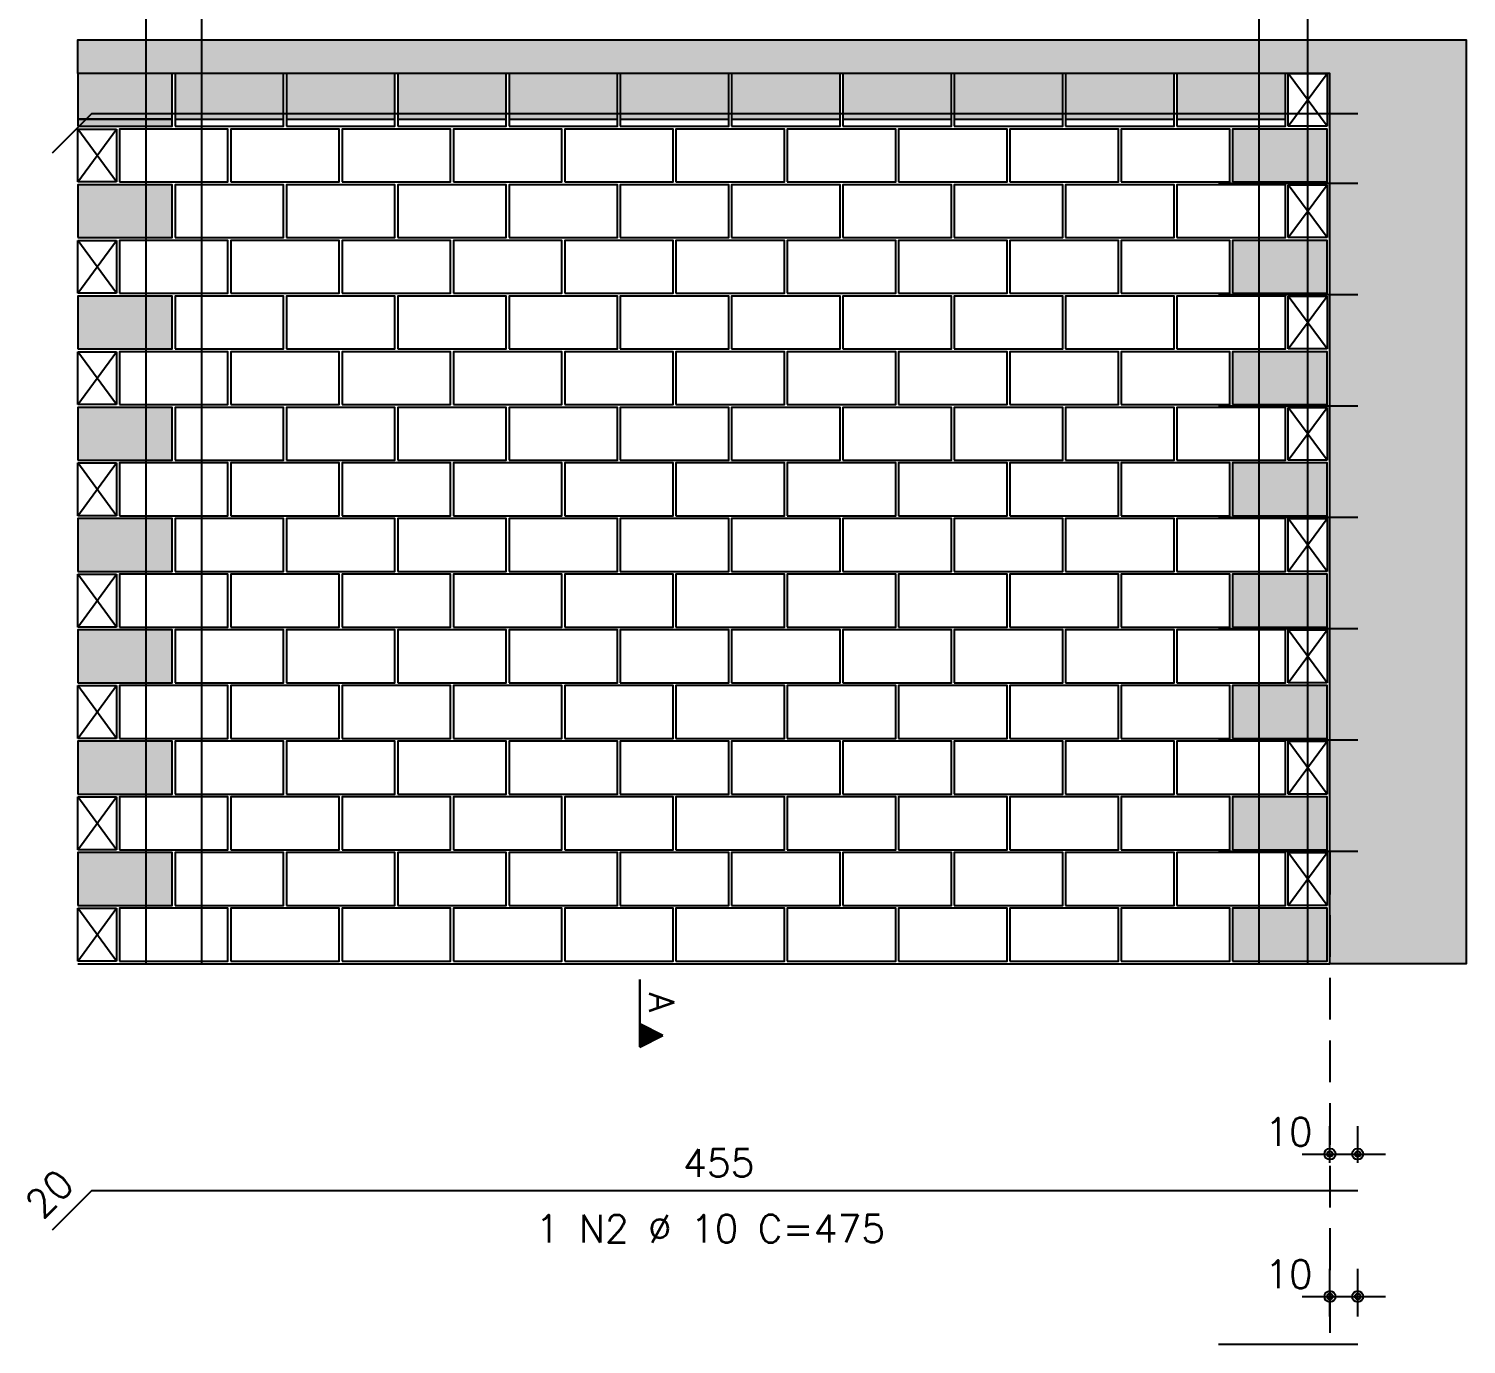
# Model space of a CAD drawing. Extents: x -1.9 to 86, y -1.6 to 60.9.
# Drawn here: x 6.55 to 16.89, y 30.09 to 39.54 of the extents above; entities that cross this region are included whole.
import ezdxf

# ---------------------------------------------------------------- set-up
doc = ezdxf.new("R2010")
doc.units = 0
doc.header["$MEASUREMENT"] = 0
doc.linetypes.add('ESTILO_TQS_0001', pattern=[0.45, 0.3, -0.15])
for name, color, linetype in [('PENA_01', 1, 'CONTINUOUS'), ('PENA_02', 2, 'CONTINUOUS'), ('PENA_03', 3, 'CONTINUOUS'), ('PENA_05', 5, 'CONTINUOUS'), ('PENA_09', 254, 'CONTINUOUS'), ('PENA_11', 252, 'CONTINUOUS'), ('PENA_21', 100, 'CONTINUOUS')]:
    doc.layers.add(name, color=color, linetype=linetype)
doc.styles.get("Standard").update_dxf_attribs({"font": 'ROMANS.SHX'})

msp = doc.modelspace()

# ---------------------------------------------------------------- linework, layer by layer
at = {"layer": 'PENA_01', "linetype": 'Continuous'}
for p, q in [((6.905771, 38.893179), (7.585771, 38.893179)), ((7.605771, 38.893179), (8.385771, 38.893179)), ((8.405771, 38.893179), (9.185771, 38.893179)), ((9.205771, 38.893179), (9.985771, 38.893179)), ((10.005771, 38.893179), (10.785771, 38.893179)), ((10.805771, 38.893179), (11.585771, 38.893179)), ((11.605771, 38.893179), (12.385771, 38.893179)), ((12.405771, 38.893179), (13.185771, 38.893179)), ((13.205771, 38.893179), (13.985771, 38.893179)), ((14.005771, 38.893179), (14.785771, 38.893179)), ((14.805771, 38.893179), (15.585771, 38.893179)), ((15.905771, 31.392891), (15.905771, 31.656625)), ((16.105771, 31.392891), (16.105771, 31.656625)), ((15.705771, 31.456625), (16.305771, 31.456625)), ((15.905771, 30.29007), (15.905771, 30.633125)), ((16.105771, 30.29007), (16.105771, 30.633125)), ((15.705771, 30.433125), (16.305771, 30.433125))]:
    msp.add_line(p, q, dxfattribs=at)
at = {"layer": 'PENA_01', "linetype": 'ESTILO_TQS_0001'}
msp.add_line((15.905771, 33.623179), (15.905771, 30.09007), dxfattribs=at)
at = {"layer": 'PENA_02', "linetype": 'Continuous'}
for p, q in [((15.605771, 38.843179), (15.605771, 39.223179)), ((15.605771, 39.223179), (15.885771, 39.223179)), ((15.885771, 39.223179), (15.885771, 38.843179)), ((6.905771, 38.443179), (6.905771, 38.823179)), ((6.905771, 38.823179), (7.185771, 38.823179)), ((7.185771, 38.823179), (7.185771, 38.443179)), ((15.885771, 38.843179), (15.605771, 38.843179)), ((7.185771, 38.443179), (6.905771, 38.443179)), ((15.605771, 38.043179), (15.605771, 38.423179)), ((15.605771, 38.423179), (15.885771, 38.423179)), ((15.885771, 38.423179), (15.885771, 38.043179)), ((6.905771, 37.643179), (6.905771, 38.023179)), ((6.905771, 38.023179), (7.185771, 38.023179)), ((7.185771, 38.023179), (7.185771, 37.643179)), ((15.885771, 38.043179), (15.605771, 38.043179)), ((7.185771, 37.643179), (6.905771, 37.643179)), ((15.605771, 37.243179), (15.605771, 37.623179)), ((15.605771, 37.623179), (15.885771, 37.623179)), ((15.885771, 37.623179), (15.885771, 37.243179)), ((6.905771, 36.843179), (6.905771, 37.223179)), ((6.905771, 37.223179), (7.185771, 37.223179)), ((7.185771, 37.223179), (7.185771, 36.843179)), ((15.885771, 37.243179), (15.605771, 37.243179)), ((7.185771, 36.843179), (6.905771, 36.843179)), ((15.605771, 36.443179), (15.605771, 36.823179)), ((15.605771, 36.823179), (15.885771, 36.823179)), ((15.885771, 36.823179), (15.885771, 36.443179)), ((6.905771, 36.043179), (6.905771, 36.423179)), ((6.905771, 36.423179), (7.185771, 36.423179)), ((7.185771, 36.423179), (7.185771, 36.043179)), ((15.885771, 36.443179), (15.605771, 36.443179)), ((7.185771, 36.043179), (6.905771, 36.043179)), ((15.605771, 35.643179), (15.605771, 36.023179)), ((15.605771, 36.023179), (15.885771, 36.023179)), ((15.885771, 36.023179), (15.885771, 35.643179)), ((6.905771, 35.243179), (6.905771, 35.623179)), ((6.905771, 35.623179), (7.185771, 35.623179)), ((7.185771, 35.623179), (7.185771, 35.243179)), ((15.885771, 35.643179), (15.605771, 35.643179)), ((7.185771, 35.243179), (6.905771, 35.243179)), ((15.605771, 34.843179), (15.605771, 35.223179)), ((15.605771, 35.223179), (15.885771, 35.223179)), ((15.885771, 35.223179), (15.885771, 34.843179)), ((6.905771, 34.443179), (6.905771, 34.823179)), ((6.905771, 34.823179), (7.185771, 34.823179)), ((7.185771, 34.823179), (7.185771, 34.443179)), ((15.885771, 34.843179), (15.605771, 34.843179)), ((7.185771, 34.443179), (6.905771, 34.443179)), ((15.605771, 34.043179), (15.605771, 34.423179)), ((15.605771, 34.423179), (15.885771, 34.423179)), ((15.885771, 34.423179), (15.885771, 34.043179)), ((6.905771, 33.643179), (6.905771, 34.023179)), ((6.905771, 34.023179), (7.185771, 34.023179)), ((6.905771, 33.643179), (6.905771, 34.023179)), ((6.905771, 34.023179), (7.185771, 34.023179)), ((7.185771, 34.023179), (7.185771, 33.643179)), ((7.185771, 34.023179), (7.185771, 33.643179)), ((15.885771, 34.043179), (15.605771, 34.043179)), ((7.185771, 33.643179), (6.905771, 33.643179)), ((7.185771, 33.643179), (6.905771, 33.643179)), ((15.605771, 33.243179), (15.605771, 33.623179)), ((15.605771, 33.623179), (15.885771, 33.623179)), ((15.885771, 33.623179), (15.885771, 33.243179)), ((6.905771, 32.843179), (6.905771, 33.223179)), ((6.905771, 33.223179), (7.185771, 33.223179)), ((7.185771, 33.223179), (7.185771, 32.843179)), ((15.885771, 33.243179), (15.605771, 33.243179)), ((7.185771, 32.843179), (6.905771, 32.843179)), ((6.905771, 32.823179), (15.905771, 32.823179))]:
    msp.add_line(p, q, dxfattribs=at)
for points in [[(6.905771, 39.223179), (6.905771, 39.463179), (16.885771, 39.463179), (16.885771, 32.823179), (15.905771, 32.823179), (15.905771, 39.223179), (6.905771, 39.223179)], [(6.905771, 38.843179), (7.585771, 38.843179), (7.585771, 39.223179), (6.905771, 39.223179), (6.905771, 38.843179)], [(7.605771, 38.843179), (8.385771, 38.843179), (8.385771, 39.223179), (7.605771, 39.223179), (7.605771, 38.843179)], [(8.405771, 38.843179), (9.185771, 38.843179), (9.185771, 39.223179), (8.405771, 39.223179), (8.405771, 38.843179)], [(9.205771, 38.843179), (9.985771, 38.843179), (9.985771, 39.223179), (9.205771, 39.223179), (9.205771, 38.843179)], [(10.005771, 38.843179), (10.785771, 38.843179), (10.785771, 39.223179), (10.005771, 39.223179), (10.005771, 38.843179)], [(10.805771, 38.843179), (11.585771, 38.843179), (11.585771, 39.223179), (10.805771, 39.223179), (10.805771, 38.843179)], [(11.605771, 38.843179), (12.385771, 38.843179), (12.385771, 39.223179), (11.605771, 39.223179), (11.605771, 38.843179)], [(12.405771, 38.843179), (13.185771, 38.843179), (13.185771, 39.223179), (12.405771, 39.223179), (12.405771, 38.843179)], [(13.205771, 38.843179), (13.985771, 38.843179), (13.985771, 39.223179), (13.205771, 39.223179), (13.205771, 38.843179)], [(14.005771, 38.843179), (14.785771, 38.843179), (14.785771, 39.223179), (14.005771, 39.223179), (14.005771, 38.843179)], [(14.805771, 38.843179), (15.585771, 38.843179), (15.585771, 39.223179), (14.805771, 39.223179), (14.805771, 38.843179)], [(7.205771, 38.443179), (7.985771, 38.443179), (7.985771, 38.823179), (7.205771, 38.823179), (7.205771, 38.443179)], [(8.005771, 38.443179), (8.785771, 38.443179), (8.785771, 38.823179), (8.005771, 38.823179), (8.005771, 38.443179)], [(8.805771, 38.443179), (9.585771, 38.443179), (9.585771, 38.823179), (8.805771, 38.823179), (8.805771, 38.443179)], [(9.605771, 38.443179), (10.385771, 38.443179), (10.385771, 38.823179), (9.605771, 38.823179), (9.605771, 38.443179)], [(10.405771, 38.443179), (11.185771, 38.443179), (11.185771, 38.823179), (10.405771, 38.823179), (10.405771, 38.443179)], [(11.205771, 38.443179), (11.985771, 38.443179), (11.985771, 38.823179), (11.205771, 38.823179), (11.205771, 38.443179)], [(12.005771, 38.443179), (12.785771, 38.443179), (12.785771, 38.823179), (12.005771, 38.823179), (12.005771, 38.443179)], [(12.805771, 38.443179), (13.585771, 38.443179), (13.585771, 38.823179), (12.805771, 38.823179), (12.805771, 38.443179)], [(13.605771, 38.443179), (14.385771, 38.443179), (14.385771, 38.823179), (13.605771, 38.823179), (13.605771, 38.443179)], [(14.405771, 38.443179), (15.185771, 38.443179), (15.185771, 38.823179), (14.405771, 38.823179), (14.405771, 38.443179)], [(15.205771, 38.443179), (15.885771, 38.443179), (15.885771, 38.823179), (15.205771, 38.823179), (15.205771, 38.443179)], [(6.905771, 38.043179), (7.585771, 38.043179), (7.585771, 38.423179), (6.905771, 38.423179), (6.905771, 38.043179)], [(7.605771, 38.043179), (8.385771, 38.043179), (8.385771, 38.423179), (7.605771, 38.423179), (7.605771, 38.043179)], [(8.405771, 38.043179), (9.185771, 38.043179), (9.185771, 38.423179), (8.405771, 38.423179), (8.405771, 38.043179)], [(9.205771, 38.043179), (9.985771, 38.043179), (9.985771, 38.423179), (9.205771, 38.423179), (9.205771, 38.043179)], [(10.005771, 38.043179), (10.785771, 38.043179), (10.785771, 38.423179), (10.005771, 38.423179), (10.005771, 38.043179)], [(10.805771, 38.043179), (11.585771, 38.043179), (11.585771, 38.423179), (10.805771, 38.423179), (10.805771, 38.043179)], [(11.605771, 38.043179), (12.385771, 38.043179), (12.385771, 38.423179), (11.605771, 38.423179), (11.605771, 38.043179)], [(12.405771, 38.043179), (13.185771, 38.043179), (13.185771, 38.423179), (12.405771, 38.423179), (12.405771, 38.043179)], [(13.205771, 38.043179), (13.985771, 38.043179), (13.985771, 38.423179), (13.205771, 38.423179), (13.205771, 38.043179)], [(14.005771, 38.043179), (14.785771, 38.043179), (14.785771, 38.423179), (14.005771, 38.423179), (14.005771, 38.043179)], [(14.805771, 38.043179), (15.585771, 38.043179), (15.585771, 38.423179), (14.805771, 38.423179), (14.805771, 38.043179)], [(7.205771, 37.643179), (7.985771, 37.643179), (7.985771, 38.023179), (7.205771, 38.023179), (7.205771, 37.643179)], [(8.005771, 37.643179), (8.785771, 37.643179), (8.785771, 38.023179), (8.005771, 38.023179), (8.005771, 37.643179)], [(8.805771, 37.643179), (9.585771, 37.643179), (9.585771, 38.023179), (8.805771, 38.023179), (8.805771, 37.643179)], [(9.605771, 37.643179), (10.385771, 37.643179), (10.385771, 38.023179), (9.605771, 38.023179), (9.605771, 37.643179)], [(10.405771, 37.643179), (11.185771, 37.643179), (11.185771, 38.023179), (10.405771, 38.023179), (10.405771, 37.643179)], [(11.205771, 37.643179), (11.985771, 37.643179), (11.985771, 38.023179), (11.205771, 38.023179), (11.205771, 37.643179)], [(12.005771, 37.643179), (12.785771, 37.643179), (12.785771, 38.023179), (12.005771, 38.023179), (12.005771, 37.643179)], [(12.805771, 37.643179), (13.585771, 37.643179), (13.585771, 38.023179), (12.805771, 38.023179), (12.805771, 37.643179)], [(13.605771, 37.643179), (14.385771, 37.643179), (14.385771, 38.023179), (13.605771, 38.023179), (13.605771, 37.643179)], [(14.405771, 37.643179), (15.185771, 37.643179), (15.185771, 38.023179), (14.405771, 38.023179), (14.405771, 37.643179)], [(15.205771, 37.643179), (15.885771, 37.643179), (15.885771, 38.023179), (15.205771, 38.023179), (15.205771, 37.643179)], [(6.905771, 37.243179), (7.585771, 37.243179), (7.585771, 37.623179), (6.905771, 37.623179), (6.905771, 37.243179)], [(7.605771, 37.243179), (8.385771, 37.243179), (8.385771, 37.623179), (7.605771, 37.623179), (7.605771, 37.243179)], [(8.405771, 37.243179), (9.185771, 37.243179), (9.185771, 37.623179), (8.405771, 37.623179), (8.405771, 37.243179)], [(9.205771, 37.243179), (9.985771, 37.243179), (9.985771, 37.623179), (9.205771, 37.623179), (9.205771, 37.243179)], [(10.005771, 37.243179), (10.785771, 37.243179), (10.785771, 37.623179), (10.005771, 37.623179), (10.005771, 37.243179)], [(10.805771, 37.243179), (11.585771, 37.243179), (11.585771, 37.623179), (10.805771, 37.623179), (10.805771, 37.243179)], [(11.605771, 37.243179), (12.385771, 37.243179), (12.385771, 37.623179), (11.605771, 37.623179), (11.605771, 37.243179)], [(12.405771, 37.243179), (13.185771, 37.243179), (13.185771, 37.623179), (12.405771, 37.623179), (12.405771, 37.243179)], [(13.205771, 37.243179), (13.985771, 37.243179), (13.985771, 37.623179), (13.205771, 37.623179), (13.205771, 37.243179)], [(14.005771, 37.243179), (14.785771, 37.243179), (14.785771, 37.623179), (14.005771, 37.623179), (14.005771, 37.243179)], [(14.805771, 37.243179), (15.585771, 37.243179), (15.585771, 37.623179), (14.805771, 37.623179), (14.805771, 37.243179)], [(7.205771, 36.843179), (7.985771, 36.843179), (7.985771, 37.223179), (7.205771, 37.223179), (7.205771, 36.843179)], [(8.005771, 36.843179), (8.785771, 36.843179), (8.785771, 37.223179), (8.005771, 37.223179), (8.005771, 36.843179)], [(8.805771, 36.843179), (9.585771, 36.843179), (9.585771, 37.223179), (8.805771, 37.223179), (8.805771, 36.843179)], [(9.605771, 36.843179), (10.385771, 36.843179), (10.385771, 37.223179), (9.605771, 37.223179), (9.605771, 36.843179)], [(10.405771, 36.843179), (11.185771, 36.843179), (11.185771, 37.223179), (10.405771, 37.223179), (10.405771, 36.843179)], [(11.205771, 36.843179), (11.985771, 36.843179), (11.985771, 37.223179), (11.205771, 37.223179), (11.205771, 36.843179)], [(12.005771, 36.843179), (12.785771, 36.843179), (12.785771, 37.223179), (12.005771, 37.223179), (12.005771, 36.843179)], [(12.805771, 36.843179), (13.585771, 36.843179), (13.585771, 37.223179), (12.805771, 37.223179), (12.805771, 36.843179)], [(13.605771, 36.843179), (14.385771, 36.843179), (14.385771, 37.223179), (13.605771, 37.223179), (13.605771, 36.843179)], [(14.405771, 36.843179), (15.185771, 36.843179), (15.185771, 37.223179), (14.405771, 37.223179), (14.405771, 36.843179)], [(15.205771, 36.843179), (15.885771, 36.843179), (15.885771, 37.223179), (15.205771, 37.223179), (15.205771, 36.843179)], [(6.905771, 36.443179), (7.585771, 36.443179), (7.585771, 36.823179), (6.905771, 36.823179), (6.905771, 36.443179)], [(7.605771, 36.443179), (8.385771, 36.443179), (8.385771, 36.823179), (7.605771, 36.823179), (7.605771, 36.443179)], [(8.405771, 36.443179), (9.185771, 36.443179), (9.185771, 36.823179), (8.405771, 36.823179), (8.405771, 36.443179)], [(9.205771, 36.443179), (9.985771, 36.443179), (9.985771, 36.823179), (9.205771, 36.823179), (9.205771, 36.443179)], [(10.005771, 36.443179), (10.785771, 36.443179), (10.785771, 36.823179), (10.005771, 36.823179), (10.005771, 36.443179)], [(10.805771, 36.443179), (11.585771, 36.443179), (11.585771, 36.823179), (10.805771, 36.823179), (10.805771, 36.443179)], [(11.605771, 36.443179), (12.385771, 36.443179), (12.385771, 36.823179), (11.605771, 36.823179), (11.605771, 36.443179)], [(12.405771, 36.443179), (13.185771, 36.443179), (13.185771, 36.823179), (12.405771, 36.823179), (12.405771, 36.443179)], [(13.205771, 36.443179), (13.985771, 36.443179), (13.985771, 36.823179), (13.205771, 36.823179), (13.205771, 36.443179)], [(14.005771, 36.443179), (14.785771, 36.443179), (14.785771, 36.823179), (14.005771, 36.823179), (14.005771, 36.443179)], [(14.805771, 36.443179), (15.585771, 36.443179), (15.585771, 36.823179), (14.805771, 36.823179), (14.805771, 36.443179)], [(7.205771, 36.043179), (7.985771, 36.043179), (7.985771, 36.423179), (7.205771, 36.423179), (7.205771, 36.043179)], [(8.005771, 36.043179), (8.785771, 36.043179), (8.785771, 36.423179), (8.005771, 36.423179), (8.005771, 36.043179)], [(8.805771, 36.043179), (9.585771, 36.043179), (9.585771, 36.423179), (8.805771, 36.423179), (8.805771, 36.043179)], [(9.605771, 36.043179), (10.385771, 36.043179), (10.385771, 36.423179), (9.605771, 36.423179), (9.605771, 36.043179)], [(10.405771, 36.043179), (11.185771, 36.043179), (11.185771, 36.423179), (10.405771, 36.423179), (10.405771, 36.043179)], [(11.205771, 36.043179), (11.985771, 36.043179), (11.985771, 36.423179), (11.205771, 36.423179), (11.205771, 36.043179)], [(12.005771, 36.043179), (12.785771, 36.043179), (12.785771, 36.423179), (12.005771, 36.423179), (12.005771, 36.043179)], [(12.805771, 36.043179), (13.585771, 36.043179), (13.585771, 36.423179), (12.805771, 36.423179), (12.805771, 36.043179)], [(13.605771, 36.043179), (14.385771, 36.043179), (14.385771, 36.423179), (13.605771, 36.423179), (13.605771, 36.043179)], [(14.405771, 36.043179), (15.185771, 36.043179), (15.185771, 36.423179), (14.405771, 36.423179), (14.405771, 36.043179)], [(15.205771, 36.043179), (15.885771, 36.043179), (15.885771, 36.423179), (15.205771, 36.423179), (15.205771, 36.043179)], [(6.905771, 35.643179), (7.585771, 35.643179), (7.585771, 36.023179), (6.905771, 36.023179), (6.905771, 35.643179)], [(7.605771, 35.643179), (8.385771, 35.643179), (8.385771, 36.023179), (7.605771, 36.023179), (7.605771, 35.643179)], [(8.405771, 35.643179), (9.185771, 35.643179), (9.185771, 36.023179), (8.405771, 36.023179), (8.405771, 35.643179)], [(9.205771, 35.643179), (9.985771, 35.643179), (9.985771, 36.023179), (9.205771, 36.023179), (9.205771, 35.643179)], [(10.005771, 35.643179), (10.785771, 35.643179), (10.785771, 36.023179), (10.005771, 36.023179), (10.005771, 35.643179)], [(10.805771, 35.643179), (11.585771, 35.643179), (11.585771, 36.023179), (10.805771, 36.023179), (10.805771, 35.643179)], [(11.605771, 35.643179), (12.385771, 35.643179), (12.385771, 36.023179), (11.605771, 36.023179), (11.605771, 35.643179)], [(12.405771, 35.643179), (13.185771, 35.643179), (13.185771, 36.023179), (12.405771, 36.023179), (12.405771, 35.643179)], [(13.205771, 35.643179), (13.985771, 35.643179), (13.985771, 36.023179), (13.205771, 36.023179), (13.205771, 35.643179)], [(14.005771, 35.643179), (14.785771, 35.643179), (14.785771, 36.023179), (14.005771, 36.023179), (14.005771, 35.643179)], [(14.805771, 35.643179), (15.585771, 35.643179), (15.585771, 36.023179), (14.805771, 36.023179), (14.805771, 35.643179)], [(7.205771, 35.243179), (7.985771, 35.243179), (7.985771, 35.623179), (7.205771, 35.623179), (7.205771, 35.243179)], [(8.005771, 35.243179), (8.785771, 35.243179), (8.785771, 35.623179), (8.005771, 35.623179), (8.005771, 35.243179)], [(8.805771, 35.243179), (9.585771, 35.243179), (9.585771, 35.623179), (8.805771, 35.623179), (8.805771, 35.243179)], [(9.605771, 35.243179), (10.385771, 35.243179), (10.385771, 35.623179), (9.605771, 35.623179), (9.605771, 35.243179)], [(10.405771, 35.243179), (11.185771, 35.243179), (11.185771, 35.623179), (10.405771, 35.623179), (10.405771, 35.243179)], [(11.205771, 35.243179), (11.985771, 35.243179), (11.985771, 35.623179), (11.205771, 35.623179), (11.205771, 35.243179)], [(12.005771, 35.243179), (12.785771, 35.243179), (12.785771, 35.623179), (12.005771, 35.623179), (12.005771, 35.243179)], [(12.805771, 35.243179), (13.585771, 35.243179), (13.585771, 35.623179), (12.805771, 35.623179), (12.805771, 35.243179)], [(13.605771, 35.243179), (14.385771, 35.243179), (14.385771, 35.623179), (13.605771, 35.623179), (13.605771, 35.243179)], [(14.405771, 35.243179), (15.185771, 35.243179), (15.185771, 35.623179), (14.405771, 35.623179), (14.405771, 35.243179)], [(15.205771, 35.243179), (15.885771, 35.243179), (15.885771, 35.623179), (15.205771, 35.623179), (15.205771, 35.243179)], [(6.905771, 34.843179), (7.585771, 34.843179), (7.585771, 35.223179), (6.905771, 35.223179), (6.905771, 34.843179)], [(7.605771, 34.843179), (8.385771, 34.843179), (8.385771, 35.223179), (7.605771, 35.223179), (7.605771, 34.843179)], [(8.405771, 34.843179), (9.185771, 34.843179), (9.185771, 35.223179), (8.405771, 35.223179), (8.405771, 34.843179)], [(9.205771, 34.843179), (9.985771, 34.843179), (9.985771, 35.223179), (9.205771, 35.223179), (9.205771, 34.843179)], [(10.005771, 34.843179), (10.785771, 34.843179), (10.785771, 35.223179), (10.005771, 35.223179), (10.005771, 34.843179)], [(10.805771, 34.843179), (11.585771, 34.843179), (11.585771, 35.223179), (10.805771, 35.223179), (10.805771, 34.843179)], [(11.605771, 34.843179), (12.385771, 34.843179), (12.385771, 35.223179), (11.605771, 35.223179), (11.605771, 34.843179)], [(12.405771, 34.843179), (13.185771, 34.843179), (13.185771, 35.223179), (12.405771, 35.223179), (12.405771, 34.843179)], [(13.205771, 34.843179), (13.985771, 34.843179), (13.985771, 35.223179), (13.205771, 35.223179), (13.205771, 34.843179)], [(14.005771, 34.843179), (14.785771, 34.843179), (14.785771, 35.223179), (14.005771, 35.223179), (14.005771, 34.843179)], [(14.805771, 34.843179), (15.585771, 34.843179), (15.585771, 35.223179), (14.805771, 35.223179), (14.805771, 34.843179)], [(7.205771, 34.443179), (7.985771, 34.443179), (7.985771, 34.823179), (7.205771, 34.823179), (7.205771, 34.443179)], [(8.005771, 34.443179), (8.785771, 34.443179), (8.785771, 34.823179), (8.005771, 34.823179), (8.005771, 34.443179)], [(8.805771, 34.443179), (9.585771, 34.443179), (9.585771, 34.823179), (8.805771, 34.823179), (8.805771, 34.443179)], [(9.605771, 34.443179), (10.385771, 34.443179), (10.385771, 34.823179), (9.605771, 34.823179), (9.605771, 34.443179)], [(10.405771, 34.443179), (11.185771, 34.443179), (11.185771, 34.823179), (10.405771, 34.823179), (10.405771, 34.443179)], [(11.205771, 34.443179), (11.985771, 34.443179), (11.985771, 34.823179), (11.205771, 34.823179), (11.205771, 34.443179)], [(12.005771, 34.443179), (12.785771, 34.443179), (12.785771, 34.823179), (12.005771, 34.823179), (12.005771, 34.443179)], [(12.805771, 34.443179), (13.585771, 34.443179), (13.585771, 34.823179), (12.805771, 34.823179), (12.805771, 34.443179)], [(13.605771, 34.443179), (14.385771, 34.443179), (14.385771, 34.823179), (13.605771, 34.823179), (13.605771, 34.443179)], [(14.405771, 34.443179), (15.185771, 34.443179), (15.185771, 34.823179), (14.405771, 34.823179), (14.405771, 34.443179)], [(15.205771, 34.443179), (15.885771, 34.443179), (15.885771, 34.823179), (15.205771, 34.823179), (15.205771, 34.443179)], [(6.905771, 34.043179), (7.585771, 34.043179), (7.585771, 34.423179), (6.905771, 34.423179), (6.905771, 34.043179)], [(7.605771, 34.043179), (8.385771, 34.043179), (8.385771, 34.423179), (7.605771, 34.423179), (7.605771, 34.043179)], [(8.405771, 34.043179), (9.185771, 34.043179), (9.185771, 34.423179), (8.405771, 34.423179), (8.405771, 34.043179)], [(9.205771, 34.043179), (9.985771, 34.043179), (9.985771, 34.423179), (9.205771, 34.423179), (9.205771, 34.043179)], [(10.005771, 34.043179), (10.785771, 34.043179), (10.785771, 34.423179), (10.005771, 34.423179), (10.005771, 34.043179)], [(10.805771, 34.043179), (11.585771, 34.043179), (11.585771, 34.423179), (10.805771, 34.423179), (10.805771, 34.043179)], [(11.605771, 34.043179), (12.385771, 34.043179), (12.385771, 34.423179), (11.605771, 34.423179), (11.605771, 34.043179)], [(12.405771, 34.043179), (13.185771, 34.043179), (13.185771, 34.423179), (12.405771, 34.423179), (12.405771, 34.043179)], [(13.205771, 34.043179), (13.985771, 34.043179), (13.985771, 34.423179), (13.205771, 34.423179), (13.205771, 34.043179)], [(14.005771, 34.043179), (14.785771, 34.043179), (14.785771, 34.423179), (14.005771, 34.423179), (14.005771, 34.043179)], [(14.805771, 34.043179), (15.585771, 34.043179), (15.585771, 34.423179), (14.805771, 34.423179), (14.805771, 34.043179)], [(7.205771, 33.643179), (7.985771, 33.643179), (7.985771, 34.023179), (7.205771, 34.023179), (7.205771, 33.643179)], [(8.005771, 33.643179), (8.785771, 33.643179), (8.785771, 34.023179), (8.005771, 34.023179), (8.005771, 33.643179)], [(8.805771, 33.643179), (9.585771, 33.643179), (9.585771, 34.023179), (8.805771, 34.023179), (8.805771, 33.643179)], [(9.605771, 33.643179), (10.385771, 33.643179), (10.385771, 34.023179), (9.605771, 34.023179), (9.605771, 33.643179)], [(10.405771, 33.643179), (11.185771, 33.643179), (11.185771, 34.023179), (10.405771, 34.023179), (10.405771, 33.643179)], [(11.205771, 33.643179), (11.985771, 33.643179), (11.985771, 34.023179), (11.205771, 34.023179), (11.205771, 33.643179)], [(12.005771, 33.643179), (12.785771, 33.643179), (12.785771, 34.023179), (12.005771, 34.023179), (12.005771, 33.643179)], [(12.805771, 33.643179), (13.585771, 33.643179), (13.585771, 34.023179), (12.805771, 34.023179), (12.805771, 33.643179)], [(13.605771, 33.643179), (14.385771, 33.643179), (14.385771, 34.023179), (13.605771, 34.023179), (13.605771, 33.643179)], [(14.405771, 33.643179), (15.185771, 33.643179), (15.185771, 34.023179), (14.405771, 34.023179), (14.405771, 33.643179)], [(15.205771, 33.643179), (15.885771, 33.643179), (15.885771, 34.023179), (15.205771, 34.023179), (15.205771, 33.643179)], [(6.905771, 33.243179), (7.585771, 33.243179), (7.585771, 33.623179), (6.905771, 33.623179), (6.905771, 33.243179)], [(7.605771, 33.243179), (8.385771, 33.243179), (8.385771, 33.623179), (7.605771, 33.623179), (7.605771, 33.243179)], [(8.405771, 33.243179), (9.185771, 33.243179), (9.185771, 33.623179), (8.405771, 33.623179), (8.405771, 33.243179)], [(9.205771, 33.243179), (9.985771, 33.243179), (9.985771, 33.623179), (9.205771, 33.623179), (9.205771, 33.243179)], [(10.005771, 33.243179), (10.785771, 33.243179), (10.785771, 33.623179), (10.005771, 33.623179), (10.005771, 33.243179)], [(10.805771, 33.243179), (11.585771, 33.243179), (11.585771, 33.623179), (10.805771, 33.623179), (10.805771, 33.243179)], [(11.605771, 33.243179), (12.385771, 33.243179), (12.385771, 33.623179), (11.605771, 33.623179), (11.605771, 33.243179)], [(12.405771, 33.243179), (13.185771, 33.243179), (13.185771, 33.623179), (12.405771, 33.623179), (12.405771, 33.243179)], [(13.205771, 33.243179), (13.985771, 33.243179), (13.985771, 33.623179), (13.205771, 33.623179), (13.205771, 33.243179)], [(14.005771, 33.243179), (14.785771, 33.243179), (14.785771, 33.623179), (14.005771, 33.623179), (14.005771, 33.243179)], [(14.805771, 33.243179), (15.585771, 33.243179), (15.585771, 33.623179), (14.805771, 33.623179), (14.805771, 33.243179)], [(7.205771, 32.843179), (7.985771, 32.843179), (7.985771, 33.223179), (7.205771, 33.223179), (7.205771, 32.843179)], [(8.005771, 32.843179), (8.785771, 32.843179), (8.785771, 33.223179), (8.005771, 33.223179), (8.005771, 32.843179)], [(8.805771, 32.843179), (9.585771, 32.843179), (9.585771, 33.223179), (8.805771, 33.223179), (8.805771, 32.843179)], [(9.605771, 32.843179), (10.385771, 32.843179), (10.385771, 33.223179), (9.605771, 33.223179), (9.605771, 32.843179)], [(10.405771, 32.843179), (11.185771, 32.843179), (11.185771, 33.223179), (10.405771, 33.223179), (10.405771, 32.843179)], [(11.205771, 32.843179), (11.985771, 32.843179), (11.985771, 33.223179), (11.205771, 33.223179), (11.205771, 32.843179)], [(12.005771, 32.843179), (12.785771, 32.843179), (12.785771, 33.223179), (12.005771, 33.223179), (12.005771, 32.843179)], [(12.805771, 32.843179), (13.585771, 32.843179), (13.585771, 33.223179), (12.805771, 33.223179), (12.805771, 32.843179)], [(13.605771, 32.843179), (14.385771, 32.843179), (14.385771, 33.223179), (13.605771, 33.223179), (13.605771, 32.843179)], [(14.405771, 32.843179), (15.185771, 32.843179), (15.185771, 33.223179), (14.405771, 33.223179), (14.405771, 32.843179)], [(15.205771, 32.843179), (15.885771, 32.843179), (15.885771, 33.223179), (15.205771, 33.223179), (15.205771, 32.843179)]]:
    msp.add_lwpolyline(points, dxfattribs=at)
for centre, radius in [((15.905771, 31.456625), 0.04), ((15.905771, 31.456625), 0.02), ((16.105771, 31.456625), 0.04), ((16.105771, 31.456625), 0.02), ((15.905771, 30.433125), 0.04), ((15.905771, 30.433125), 0.02), ((16.105771, 30.433125), 0.04), ((16.105771, 30.433125), 0.02)]:
    msp.add_circle(centre, radius, dxfattribs=at)
at = {"layer": 'PENA_03', "linetype": 'Continuous'}
for p, q in [((15.885771, 38.843179), (15.605771, 39.223179)), ((15.605771, 38.843179), (15.885771, 39.223179)), ((7.185771, 38.443179), (6.905771, 38.823179)), ((6.905771, 38.443179), (7.185771, 38.823179)), ((15.885771, 38.043179), (15.605771, 38.423179)), ((15.605771, 38.043179), (15.885771, 38.423179)), ((7.185771, 37.643179), (6.905771, 38.023179)), ((6.905771, 37.643179), (7.185771, 38.023179)), ((15.885771, 37.243179), (15.605771, 37.623179)), ((15.605771, 37.243179), (15.885771, 37.623179)), ((7.185771, 36.843179), (6.905771, 37.223179)), ((6.905771, 36.843179), (7.185771, 37.223179)), ((15.885771, 36.443179), (15.605771, 36.823179)), ((15.605771, 36.443179), (15.885771, 36.823179)), ((7.185771, 36.043179), (6.905771, 36.423179)), ((6.905771, 36.043179), (7.185771, 36.423179)), ((15.885771, 35.643179), (15.605771, 36.023179)), ((15.605771, 35.643179), (15.885771, 36.023179)), ((7.185771, 35.243179), (6.905771, 35.623179)), ((6.905771, 35.243179), (7.185771, 35.623179)), ((15.885771, 34.843179), (15.605771, 35.223179)), ((15.605771, 34.843179), (15.885771, 35.223179)), ((7.185771, 34.443179), (6.905771, 34.823179)), ((6.905771, 34.443179), (7.185771, 34.823179)), ((15.885771, 34.043179), (15.605771, 34.423179)), ((15.605771, 34.043179), (15.885771, 34.423179)), ((7.185771, 33.643179), (6.905771, 34.023179)), ((6.905771, 33.643179), (7.185771, 34.023179)), ((7.185771, 33.643179), (6.905771, 34.023179)), ((6.905771, 33.643179), (7.185771, 34.023179)), ((15.885771, 33.243179), (15.605771, 33.623179)), ((15.605771, 33.243179), (15.885771, 33.623179)), ((7.185771, 32.843179), (6.905771, 33.223179)), ((6.905771, 32.843179), (7.185771, 33.223179)), ((10.94513, 32.712321), (10.94513, 32.225939)), ((10.945826, 32.391524), (10.945826, 32.712321)), ((11.111063, 32.308905), (10.945825, 32.391524)), ((10.945826, 32.227067), (10.945826, 32.390744)), ((11.109502, 32.308905), (10.945826, 32.390744)), ((10.957894, 32.232321), (10.957894, 32.38549)), ((10.970658, 32.238703), (10.970658, 32.379108)), ((10.983422, 32.245085), (10.983422, 32.372726)), ((10.996186, 32.251467), (10.996186, 32.366344)), ((11.00895, 32.257849), (11.00895, 32.359962)), ((11.021714, 32.264231), (11.021714, 32.35358)), ((11.034478, 32.270613), (11.034478, 32.347198)), ((11.047242, 32.276995), (11.047242, 32.340816)), ((10.94513, 32.225939), (11.111063, 32.308905)), ((10.945825, 32.227067), (11.109502, 32.308905)), ((11.060006, 32.283377), (11.060006, 32.334434)), ((11.07277, 32.289759), (11.07277, 32.328052)), ((11.085535, 32.296141), (11.085535, 32.32167)), ((11.098299, 32.302523), (11.098299, 32.315287)), ((15.905771, 31.192891), (15.905771, 31.192891)), ((16.105771, 31.192891), (16.105771, 31.192891)), ((15.905771, 30.09007), (15.905771, 30.09007)), ((16.105771, 30.09007), (16.105771, 30.09007))]:
    msp.add_line(p, q, dxfattribs=at)
at = {"layer": 'PENA_05', "linetype": 'Continuous'}
for p, q in [((7.005771, 38.933179), (6.722928, 38.650336)), ((16.105771, 38.933179), (7.005771, 38.933179)), ((15.105771, 38.433179), (16.105771, 38.433179)), ((15.105771, 37.633179), (16.105771, 37.633179)), ((15.105771, 36.833179), (16.105771, 36.833179)), ((15.105771, 36.033179), (16.105771, 36.033179)), ((15.105771, 35.233179), (16.105771, 35.233179)), ((15.105771, 34.433179), (16.105771, 34.433179)), ((15.105771, 33.633179), (16.105771, 33.633179)), ((7.005771, 31.192891), (6.722928, 30.910048)), ((16.105771, 31.192891), (7.005771, 31.192891)), ((15.105771, 30.09007), (16.105771, 30.09007))]:
    msp.add_line(p, q, dxfattribs=at)
for points in [[(7.395771, 40.263179), (7.395771, 32.823179)], [(7.795771, 40.263179), (7.795771, 32.823179)], [(15.395771, 40.263179), (15.395771, 32.823179)], [(15.745771, 40.263179), (15.745771, 32.823179)]]:
    msp.add_lwpolyline(points, dxfattribs=at)
at = {"layer": 'PENA_09', "linetype": 'Continuous'}
for points in [[(6.905771, 38.893179), (7.585771, 38.893179), (7.585771, 39.223179), (6.905771, 39.223179), (6.905771, 38.893179)], [(7.605771, 38.893179), (8.385771, 38.893179), (8.385771, 39.223179), (7.605771, 39.223179), (7.605771, 38.893179)], [(8.405771, 38.893179), (9.185771, 38.893179), (9.185771, 39.223179), (8.405771, 39.223179), (8.405771, 38.893179)], [(9.205771, 38.893179), (9.985771, 38.893179), (9.985771, 39.223179), (9.205771, 39.223179), (9.205771, 38.893179)], [(10.005771, 38.893179), (10.785771, 38.893179), (10.785771, 39.223179), (10.005771, 39.223179), (10.005771, 38.893179)], [(10.805771, 38.893179), (11.585771, 38.893179), (11.585771, 39.223179), (10.805771, 39.223179), (10.805771, 38.893179)], [(11.605771, 38.893179), (12.385771, 38.893179), (12.385771, 39.223179), (11.605771, 39.223179), (11.605771, 38.893179)], [(12.405771, 38.893179), (13.185771, 38.893179), (13.185771, 39.223179), (12.405771, 39.223179), (12.405771, 38.893179)], [(13.205771, 38.893179), (13.985771, 38.893179), (13.985771, 39.223179), (13.205771, 39.223179), (13.205771, 38.893179)], [(14.005771, 38.893179), (14.785771, 38.893179), (14.785771, 39.223179), (14.005771, 39.223179), (14.005771, 38.893179)], [(14.805771, 38.893179), (15.585771, 38.893179), (15.585771, 39.223179), (14.805771, 39.223179), (14.805771, 38.893179)]]:
    msp.add_lwpolyline(points, dxfattribs=at)
for points in [[(6.905771, 38.893179), (7.585771, 38.893179), (7.585771, 39.223179)], [(6.905771, 38.893179), (7.585771, 39.223179), (6.905771, 39.223179)], [(6.905771, 38.893179), (6.905771, 39.223179), (6.905771, 38.893179)], [(7.605771, 38.893179), (8.385771, 38.893179), (8.385771, 39.223179)], [(7.605771, 38.893179), (8.385771, 39.223179), (7.605771, 39.223179)], [(7.605771, 38.893179), (7.605771, 39.223179), (7.605771, 38.893179)], [(8.405771, 38.893179), (9.185771, 38.893179), (9.185771, 39.223179)], [(8.405771, 38.893179), (9.185771, 39.223179), (8.405771, 39.223179)], [(8.405771, 38.893179), (8.405771, 39.223179), (8.405771, 38.893179)], [(9.205771, 38.893179), (9.985771, 38.893179), (9.985771, 39.223179)], [(9.205771, 38.893179), (9.985771, 39.223179), (9.205771, 39.223179)], [(9.205771, 38.893179), (9.205771, 39.223179), (9.205771, 38.893179)], [(10.005771, 38.893179), (10.785771, 38.893179), (10.785771, 39.223179)], [(10.005771, 38.893179), (10.785771, 39.223179), (10.005771, 39.223179)], [(10.005771, 38.893179), (10.005771, 39.223179), (10.005771, 38.893179)], [(10.805771, 38.893179), (11.585771, 38.893179), (11.585771, 39.223179)], [(10.805771, 38.893179), (11.585771, 39.223179), (10.805771, 39.223179)], [(10.805771, 38.893179), (10.805771, 39.223179), (10.805771, 38.893179)], [(11.605771, 38.893179), (12.385771, 38.893179), (12.385771, 39.223179)], [(11.605771, 38.893179), (12.385771, 39.223179), (11.605771, 39.223179)], [(11.605771, 38.893179), (11.605771, 39.223179), (11.605771, 38.893179)], [(12.405771, 38.893179), (13.185771, 38.893179), (13.185771, 39.223179)], [(12.405771, 38.893179), (13.185771, 39.223179), (12.405771, 39.223179)], [(12.405771, 38.893179), (12.405771, 39.223179), (12.405771, 38.893179)], [(13.205771, 38.893179), (13.985771, 38.893179), (13.985771, 39.223179)], [(13.205771, 38.893179), (13.985771, 39.223179), (13.205771, 39.223179)], [(13.205771, 38.893179), (13.205771, 39.223179), (13.205771, 38.893179)], [(14.005771, 38.893179), (14.785771, 38.893179), (14.785771, 39.223179)], [(14.005771, 38.893179), (14.785771, 39.223179), (14.005771, 39.223179)], [(14.005771, 38.893179), (14.005771, 39.223179), (14.005771, 38.893179)], [(14.805771, 38.893179), (15.585771, 38.893179), (15.585771, 39.223179)], [(14.805771, 38.893179), (15.585771, 39.223179), (14.805771, 39.223179)], [(14.805771, 38.893179), (14.805771, 39.223179), (14.805771, 38.893179)]]:
    msp.add_solid(points, dxfattribs=at)
at = {"layer": 'PENA_11', "linetype": 'Continuous'}
for points in [[(16.885771, 39.463179), (15.905771, 39.223179), (6.905771, 39.223179)], [(16.885771, 39.463179), (6.905771, 39.223179), (6.905771, 39.463179)], [(16.885771, 39.463179), (16.885771, 32.823179), (15.905771, 32.823179)], [(16.885771, 39.463179), (15.905771, 32.823179), (15.905771, 39.223179)]]:
    msp.add_solid(points, dxfattribs=at)
at = {"layer": 'PENA_21', "linetype": 'Continuous'}
for points in [[(6.905771, 38.843179), (7.585771, 38.843179), (7.585771, 38.893179), (6.905771, 38.893179), (6.905771, 38.843179)], [(15.205771, 38.443179), (15.885771, 38.443179), (15.885771, 38.823179), (15.205771, 38.823179), (15.205771, 38.443179)], [(6.905771, 38.043179), (7.585771, 38.043179), (7.585771, 38.423179), (6.905771, 38.423179), (6.905771, 38.043179)], [(15.205771, 37.643179), (15.885771, 37.643179), (15.885771, 38.023179), (15.205771, 38.023179), (15.205771, 37.643179)], [(6.905771, 37.243179), (7.585771, 37.243179), (7.585771, 37.623179), (6.905771, 37.623179), (6.905771, 37.243179)], [(15.205771, 36.843179), (15.885771, 36.843179), (15.885771, 37.223179), (15.205771, 37.223179), (15.205771, 36.843179)], [(6.905771, 36.443179), (7.585771, 36.443179), (7.585771, 36.823179), (6.905771, 36.823179), (6.905771, 36.443179)], [(15.205771, 36.043179), (15.885771, 36.043179), (15.885771, 36.423179), (15.205771, 36.423179), (15.205771, 36.043179)], [(6.905771, 35.643179), (7.585771, 35.643179), (7.585771, 36.023179), (6.905771, 36.023179), (6.905771, 35.643179)], [(15.205771, 35.243179), (15.885771, 35.243179), (15.885771, 35.623179), (15.205771, 35.623179), (15.205771, 35.243179)], [(6.905771, 34.843179), (7.585771, 34.843179), (7.585771, 35.223179), (6.905771, 35.223179), (6.905771, 34.843179)], [(15.205771, 34.443179), (15.885771, 34.443179), (15.885771, 34.823179), (15.205771, 34.823179), (15.205771, 34.443179)], [(6.905771, 34.043179), (7.585771, 34.043179), (7.585771, 34.423179), (6.905771, 34.423179), (6.905771, 34.043179)], [(15.205771, 33.643179), (15.885771, 33.643179), (15.885771, 34.023179), (15.205771, 34.023179), (15.205771, 33.643179)], [(6.905771, 33.243179), (7.585771, 33.243179), (7.585771, 33.623179), (6.905771, 33.623179), (6.905771, 33.243179)], [(15.205771, 32.843179), (15.885771, 32.843179), (15.885771, 33.223179), (15.205771, 33.223179), (15.205771, 32.843179)]]:
    msp.add_lwpolyline(points, dxfattribs=at)
for points in [[(6.905771, 38.843179), (7.585771, 38.843179), (7.585771, 38.893179)], [(6.905771, 38.843179), (7.585771, 38.893179), (6.905771, 38.893179)], [(6.905771, 38.843179), (6.905771, 38.893179), (6.905771, 38.843179)], [(15.205771, 38.443179), (15.885771, 38.443179), (15.885771, 38.823179)], [(15.205771, 38.443179), (15.885771, 38.823179), (15.205771, 38.823179)], [(15.205771, 38.443179), (15.205771, 38.823179), (15.205771, 38.443179)], [(6.905771, 38.043179), (7.585771, 38.043179), (7.585771, 38.423179)], [(6.905771, 38.043179), (7.585771, 38.423179), (6.905771, 38.423179)], [(6.905771, 38.043179), (6.905771, 38.423179), (6.905771, 38.043179)], [(15.205771, 37.643179), (15.885771, 37.643179), (15.885771, 38.023179)], [(15.205771, 37.643179), (15.885771, 38.023179), (15.205771, 38.023179)], [(15.205771, 37.643179), (15.205771, 38.023179), (15.205771, 37.643179)], [(6.905771, 37.243179), (7.585771, 37.243179), (7.585771, 37.623179)], [(6.905771, 37.243179), (7.585771, 37.623179), (6.905771, 37.623179)], [(6.905771, 37.243179), (6.905771, 37.623179), (6.905771, 37.243179)], [(15.205771, 36.843179), (15.885771, 36.843179), (15.885771, 37.223179)], [(15.205771, 36.843179), (15.885771, 37.223179), (15.205771, 37.223179)], [(15.205771, 36.843179), (15.205771, 37.223179), (15.205771, 36.843179)], [(6.905771, 36.443179), (7.585771, 36.443179), (7.585771, 36.823179)], [(6.905771, 36.443179), (7.585771, 36.823179), (6.905771, 36.823179)], [(6.905771, 36.443179), (6.905771, 36.823179), (6.905771, 36.443179)], [(15.205771, 36.043179), (15.885771, 36.043179), (15.885771, 36.423179)], [(15.205771, 36.043179), (15.885771, 36.423179), (15.205771, 36.423179)], [(15.205771, 36.043179), (15.205771, 36.423179), (15.205771, 36.043179)], [(6.905771, 35.643179), (7.585771, 35.643179), (7.585771, 36.023179)], [(6.905771, 35.643179), (7.585771, 36.023179), (6.905771, 36.023179)], [(6.905771, 35.643179), (6.905771, 36.023179), (6.905771, 35.643179)], [(15.205771, 35.243179), (15.885771, 35.243179), (15.885771, 35.623179)], [(15.205771, 35.243179), (15.885771, 35.623179), (15.205771, 35.623179)], [(15.205771, 35.243179), (15.205771, 35.623179), (15.205771, 35.243179)], [(6.905771, 34.843179), (7.585771, 34.843179), (7.585771, 35.223179)], [(6.905771, 34.843179), (7.585771, 35.223179), (6.905771, 35.223179)], [(6.905771, 34.843179), (6.905771, 35.223179), (6.905771, 34.843179)], [(15.205771, 34.443179), (15.885771, 34.443179), (15.885771, 34.823179)], [(15.205771, 34.443179), (15.885771, 34.823179), (15.205771, 34.823179)], [(15.205771, 34.443179), (15.205771, 34.823179), (15.205771, 34.443179)], [(6.905771, 34.043179), (7.585771, 34.043179), (7.585771, 34.423179)], [(6.905771, 34.043179), (7.585771, 34.423179), (6.905771, 34.423179)], [(6.905771, 34.043179), (6.905771, 34.423179), (6.905771, 34.043179)], [(15.205771, 33.643179), (15.885771, 33.643179), (15.885771, 34.023179)], [(15.205771, 33.643179), (15.885771, 34.023179), (15.205771, 34.023179)], [(15.205771, 33.643179), (15.205771, 34.023179), (15.205771, 33.643179)], [(6.905771, 33.243179), (7.585771, 33.243179), (7.585771, 33.623179)], [(6.905771, 33.243179), (7.585771, 33.623179), (6.905771, 33.623179)], [(6.905771, 33.243179), (6.905771, 33.623179), (6.905771, 33.243179)], [(15.205771, 32.843179), (15.885771, 32.843179), (15.885771, 33.223179)], [(15.205771, 32.843179), (15.885771, 33.223179), (15.205771, 33.223179)], [(15.205771, 32.843179), (15.205771, 33.223179), (15.205771, 32.843179)]]:
    msp.add_solid(points, dxfattribs=at)

# ---------------------------------------------------------------- texts
at = {"layer": 'PENA_03', "linetype": 'Continuous'}
for s, height, rotation, p in [('A', 0.18, 270, (11.012159, 32.615767)), ('20', 0.2, 45, (6.652218, 30.980759))]:
    msp.add_text(s, height=height, rotation=rotation, dxfattribs=at).set_placement(p)
for s, p in [('10', (15.439104, 31.516625)), ('455', (11.255771, 31.292891)), ('1 N2 %%c 10 C=475', (10.197987, 30.820972)), ('10', (15.439104, 30.493125))]:
    msp.add_text(s, height=0.2, dxfattribs=at).set_placement(p)

doc.saveas('drawing.dxf')
